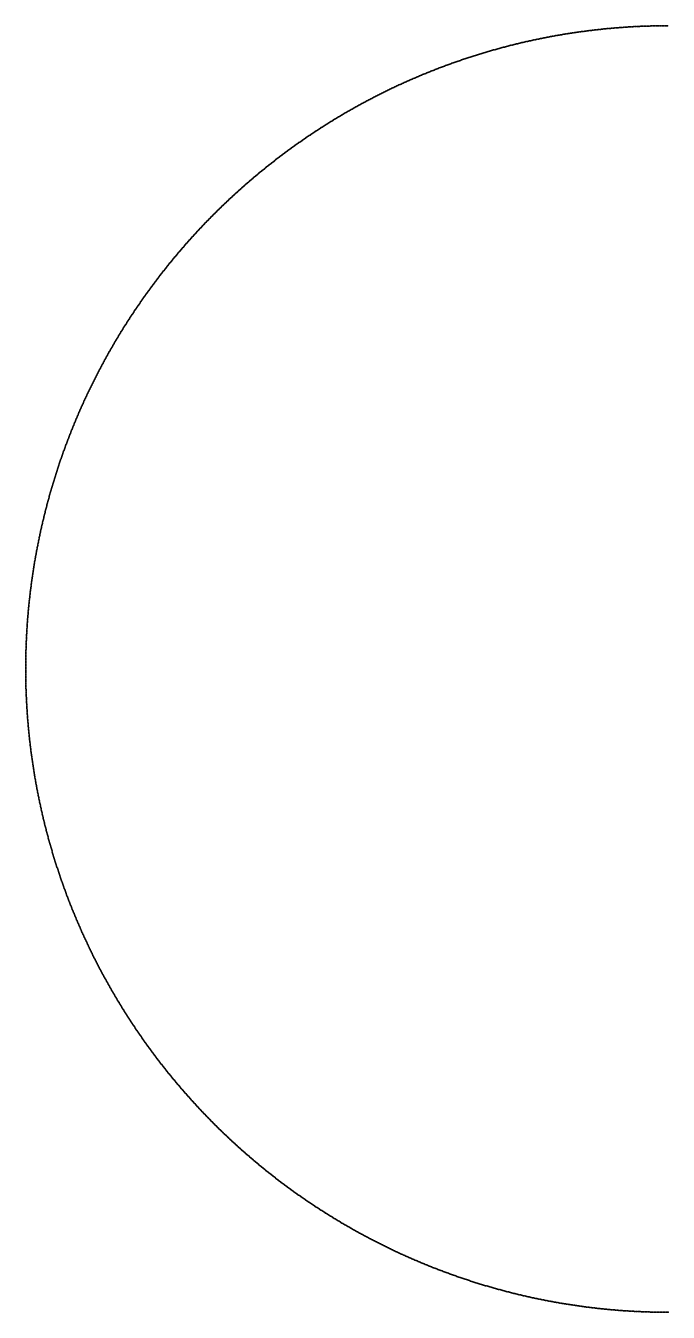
# Model space of a CAD drawing. Header units: metres. Extents: x -238 to 237, y -238 to 237.
# Drawn here: x -237.6 to -0.2, y -237.6 to 237.5 of the extents above; entities that cross this region are included whole.
import ezdxf

# ---------------------------------------------------------------- set-up
doc = ezdxf.new("R2010")
doc.units = ezdxf.units.M

msp = doc.modelspace()

# ---------------------------------------------------------------- linework, layer by layer
for p in [(-46.97, 232.81), (-46.57, 232.9), (-46.16, 232.98), (-45.75, 233.06), (-45.34, 233.14), (-44.94, 233.21), (-44.53, 233.29), (-44.12, 233.37), (-43.71, 233.45), (-43.31, 233.52), (-42.9, 233.6), (-42.49, 233.67), (-42.08, 233.75), (-41.67, 233.82), (-41.27, 233.89), (-40.86, 233.96), (-40.45, 234.03), (-40.04, 234.1), (-39.63, 234.17), (-39.22, 234.24), (-38.81, 234.31), (-38.4, 234.38), (-37.99, 234.44), (-37.58, 234.51), (-37.17, 234.57), (-36.76, 234.64), (-36.35, 234.7), (-35.94, 234.76), (-35.53, 234.83), (-35.12, 234.89), (-34.71, 234.95), (-34.3, 235.01), (-33.89, 235.07), (-33.48, 235.13), (-33.07, 235.18), (-32.66, 235.24), (-32.25, 235.3), (-31.84, 235.35), (-31.43, 235.41), (-31.02, 235.46), (-30.6, 235.52), (-30.19, 235.57), (-29.78, 235.62), (-29.37, 235.67), (-28.96, 235.72), (-28.55, 235.77), (-28.13, 235.82), (-27.72, 235.87), (-27.31, 235.92), (-26.9, 235.97), (-26.49, 236.01), (-26.07, 236.06), (-25.66, 236.1), (-25.25, 236.15), (-24.84, 236.19), (-24.42, 236.24), (-24.01, 236.28), (-23.6, 236.32), (-23.19, 236.36), (-22.77, 236.4), (-22.36, 236.44), (-21.95, 236.48), (-21.53, 236.51), (-21.12, 236.55), (-20.71, 236.59), (-20.29, 236.62), (-19.88, 236.66), (-19.47, 236.69), (-19.05, 236.73), (-18.64, 236.76), (-18.23, 236.79), (-17.81, 236.82), (-17.4, 236.85), (-16.99, 236.88), (-16.57, 236.91), (-16.16, 236.94), (-15.74, 236.97), (-15.33, 236.99), (-14.92, 237.02), (-14.5, 237.05), (-14.09, 237.07), (-13.67, 237.1), (-13.26, 237.12), (-12.85, 237.14), (-12.43, 237.16), (-12.02, 237.18), (-11.6, 237.2), (-11.19, 237.22), (-10.77, 237.24), (-10.36, 237.26), (-9.95, 237.28), (-9.53, 237.3), (-9.12, 237.31), (-8.7, 237.33), (-8.29, 237.34), (-7.87, 237.36), (-7.46, 237.37), (-7.04, 237.38), (-6.63, 237.39), (-6.21, 237.4), (-5.8, 237.41), (-5.39, 237.42), (-4.97, 237.43), (-4.56, 237.44), (-4.14, 237.45), (-3.73, 237.46), (-3.31, 237.46), (-2.9, 237.47), (-2.48, 237.47), (-2.07, 237.47), (-1.65, 237.48), (-1.24, 237.48), (-0.82, 237.48), (-0.41, 237.48), (-66.3, 228.07), (-65.91, 228.19), (-65.51, 228.3), (-65.11, 228.42), (-64.71, 228.53), (-64.31, 228.64), (-63.91, 228.75), (-63.51, 228.86), (-63.11, 228.98), (-62.71, 229.08), (-62.31, 229.19), (-61.91, 229.3), (-61.51, 229.41), (-61.11, 229.52), (-60.71, 229.62), (-60.31, 229.73), (-59.9, 229.83), (-59.5, 229.94), (-59.1, 230.04), (-58.7, 230.14), (-58.3, 230.25), (-57.9, 230.35), (-57.49, 230.45), (-57.09, 230.55), (-56.69, 230.65), (-56.28, 230.74), (-55.88, 230.84), (-55.48, 230.94), (-55.07, 231.04), (-54.67, 231.13), (-54.27, 231.23), (-53.86, 231.32), (-53.46, 231.41), (-53.05, 231.51), (-52.65, 231.6), (-52.25, 231.69), (-51.84, 231.78), (-51.44, 231.87), (-51.03, 231.96), (-50.63, 232.05), (-50.22, 232.14), (-49.81, 232.22), (-49.41, 232.31), (-49, 232.4), (-48.6, 232.48), (-48.19, 232.57), (-47.78, 232.65), (-47.38, 232.73), (-80.9, 223.32), (-80.51, 223.46), (-80.11, 223.6), (-79.72, 223.74), (-79.33, 223.88), (-78.94, 224.02), (-78.55, 224.16), (-78.16, 224.29), (-77.77, 224.43), (-77.37, 224.56), (-76.98, 224.7), (-76.59, 224.83), (-76.2, 224.97), (-75.8, 225.1), (-75.41, 225.23), (-75.02, 225.36), (-74.62, 225.49), (-74.23, 225.62), (-73.84, 225.75), (-73.44, 225.88), (-73.05, 226.01), (-72.65, 226.13), (-72.26, 226.26), (-71.86, 226.39), (-71.47, 226.51), (-71.07, 226.64), (-70.67, 226.76), (-70.28, 226.88), (-69.88, 227), (-69.48, 227.13), (-69.09, 227.25), (-68.69, 227.37), (-68.29, 227.49), (-67.9, 227.6), (-67.5, 227.72), (-67.1, 227.84), (-66.7, 227.96), (-92.86, 218.62), (-92.48, 218.79), (-92.1, 218.95), (-91.72, 219.11), (-91.33, 219.27), (-90.95, 219.43), (-90.57, 219.58), (-90.18, 219.74), (-89.8, 219.9), (-89.42, 220.05), (-89.03, 220.21), (-88.65, 220.36), (-88.26, 220.52), (-87.88, 220.67), (-87.49, 220.83), (-87.1, 220.98), (-86.72, 221.13), (-86.33, 221.28), (-85.94, 221.43), (-85.56, 221.58), (-85.17, 221.73), (-84.78, 221.88), (-84.4, 222.03), (-84.01, 222.17), (-83.62, 222.32), (-83.23, 222.46), (-82.84, 222.61), (-82.45, 222.75), (-82.06, 222.9), (-81.67, 223.04), (-81.29, 223.18), (-103.44, 213.83), (-103.07, 214.01), (-102.69, 214.19), (-102.32, 214.37), (-101.94, 214.54), (-101.57, 214.72), (-101.19, 214.9), (-100.82, 215.08), (-100.44, 215.25), (-100.07, 215.43), (-99.69, 215.6), (-99.31, 215.77), (-98.94, 215.95), (-98.56, 216.12), (-98.18, 216.29), (-97.8, 216.46), (-97.43, 216.63), (-97.05, 216.8), (-96.67, 216.97), (-96.29, 217.14), (-95.91, 217.31), (-95.53, 217.47), (-95.15, 217.64), (-94.77, 217.81), (-94.39, 217.97), (-94.01, 218.13), (-93.63, 218.3), (-93.25, 218.46), (-112.68, 209.11), (-112.31, 209.31), (-111.95, 209.51), (-111.58, 209.7), (-111.21, 209.9), (-110.85, 210.09), (-110.48, 210.28), (-110.11, 210.48), (-109.74, 210.67), (-109.38, 210.86), (-109.01, 211.05), (-108.64, 211.24), (-108.27, 211.43), (-107.9, 211.62), (-107.53, 211.8), (-107.16, 211.99), (-106.79, 212.18), (-106.42, 212.36), (-106.05, 212.55), (-105.68, 212.73), (-105.3, 212.92), (-104.93, 213.1), (-104.56, 213.28), (-104.19, 213.47), (-103.81, 213.65), (-120.98, 204.43), (-120.63, 204.64), (-120.27, 204.85), (-119.91, 205.06), (-119.55, 205.26), (-119.19, 205.47), (-118.84, 205.68), (-118.48, 205.89), (-118.12, 206.09), (-117.76, 206.3), (-117.4, 206.51), (-117.03, 206.71), (-116.67, 206.91), (-116.31, 207.12), (-115.95, 207.32), (-115.59, 207.52), (-115.22, 207.72), (-114.86, 207.92), (-114.5, 208.12), (-114.13, 208.32), (-113.77, 208.52), (-113.41, 208.72), (-113.04, 208.92), (-128.75, 199.63), (-128.4, 199.86), (-128.05, 200.08), (-127.7, 200.3), (-127.35, 200.53), (-127, 200.75), (-126.65, 200.97), (-126.3, 201.19), (-125.95, 201.41), (-125.6, 201.63), (-125.24, 201.85), (-124.89, 202.07), (-124.54, 202.28), (-124.18, 202.5), (-123.83, 202.72), (-123.48, 202.93), (-123.12, 203.15), (-122.77, 203.36), (-122.41, 203.58), (-122.05, 203.79), (-121.7, 204), (-121.34, 204.21), (-135.98, 194.78), (-135.64, 195.02), (-135.3, 195.25), (-134.96, 195.49), (-134.62, 195.73), (-134.28, 195.96), (-133.94, 196.19), (-133.59, 196.43), (-133.25, 196.66), (-132.91, 196.89), (-132.56, 197.12), (-132.22, 197.35), (-131.87, 197.59), (-131.53, 197.82), (-131.18, 198.04), (-130.83, 198.27), (-130.49, 198.5), (-130.14, 198.73), (-129.79, 198.96), (-129.45, 199.18), (-129.1, 199.41), (-142.37, 190.17), (-142.04, 190.41), (-141.71, 190.66), (-141.37, 190.91), (-141.04, 191.16), (-140.71, 191.4), (-140.37, 191.65), (-140.04, 191.89), (-139.7, 192.13), (-139.37, 192.38), (-139.03, 192.62), (-138.69, 192.86), (-138.36, 193.11), (-138.02, 193.35), (-137.68, 193.59), (-137.34, 193.83), (-137, 194.07), (-136.66, 194.31), (-136.32, 194.54), (-148.6, 185.34), (-148.28, 185.6), (-147.96, 185.86), (-147.63, 186.12), (-147.31, 186.37), (-146.98, 186.63), (-146.65, 186.89), (-146.33, 187.14), (-146, 187.4), (-145.67, 187.65), (-145.34, 187.91), (-145.02, 188.16), (-144.69, 188.41), (-144.36, 188.66), (-144.03, 188.92), (-143.7, 189.17), (-143.37, 189.42), (-143.04, 189.67), (-142.7, 189.92), (-154.36, 180.58), (-154.04, 180.85), (-153.73, 181.12), (-153.41, 181.39), (-153.09, 181.66), (-152.77, 181.92), (-152.46, 182.19), (-152.14, 182.46), (-151.82, 182.72), (-151.5, 182.99), (-151.18, 183.25), (-150.86, 183.51), (-150.54, 183.78), (-150.22, 184.04), (-149.9, 184.3), (-149.57, 184.56), (-149.25, 184.82), (-148.93, 185.08), (-159.65, 175.92), (-159.34, 176.2), (-159.04, 176.48), (-158.73, 176.76), (-158.42, 177.04), (-158.11, 177.31), (-157.8, 177.59), (-157.49, 177.86), (-157.18, 178.14), (-156.87, 178.41), (-156.55, 178.68), (-156.24, 178.96), (-155.93, 179.23), (-155.62, 179.5), (-155.3, 179.77), (-154.99, 180.04), (-154.67, 180.31), (-164.8, 171.11), (-164.51, 171.4), (-164.21, 171.69), (-163.91, 171.97), (-163.6, 172.26), (-163.3, 172.54), (-163, 172.83), (-162.7, 173.11), (-162.4, 173.4), (-162.09, 173.68), (-161.79, 173.96), (-161.49, 174.24), (-161.18, 174.53), (-160.88, 174.81), (-160.57, 175.09), (-160.27, 175.37), (-159.96, 175.65), (-169.52, 166.44), (-169.23, 166.74), (-168.94, 167.03), (-168.65, 167.33), (-168.36, 167.62), (-168.06, 167.92), (-167.77, 168.21), (-167.47, 168.5), (-167.18, 168.79), (-166.88, 169.09), (-166.59, 169.38), (-166.29, 169.67), (-166, 169.96), (-165.7, 170.25), (-165.4, 170.54), (-165.1, 170.82), (-174.11, 161.65), (-173.82, 161.95), (-173.54, 162.25), (-173.26, 162.56), (-172.97, 162.86), (-172.69, 163.16), (-172.4, 163.46), (-172.12, 163.76), (-171.83, 164.06), (-171.54, 164.36), (-171.26, 164.66), (-170.97, 164.96), (-170.68, 165.26), (-170.39, 165.55), (-170.1, 165.85), (-169.81, 166.15), (-178.28, 157.03), (-178.01, 157.34), (-177.73, 157.65), (-177.46, 157.96), (-177.18, 158.27), (-176.9, 158.58), (-176.63, 158.89), (-176.35, 159.2), (-176.07, 159.51), (-175.79, 159.81), (-175.51, 160.12), (-175.23, 160.43), (-174.95, 160.73), (-174.67, 161.04), (-174.39, 161.34), (-182.34, 152.31), (-182.07, 152.63), (-181.8, 152.95), (-181.54, 153.27), (-181.27, 153.58), (-181, 153.9), (-180.73, 154.21), (-180.46, 154.53), (-180.19, 154.84), (-179.92, 155.16), (-179.65, 155.47), (-179.38, 155.78), (-179.1, 156.1), (-178.83, 156.41), (-178.56, 156.72), (-186.26, 147.49), (-186.01, 147.81), (-185.75, 148.14), (-185.49, 148.46), (-185.23, 148.78), (-184.97, 149.11), (-184.71, 149.43), (-184.45, 149.75), (-184.19, 150.07), (-183.92, 150.39), (-183.66, 150.72), (-183.4, 151.04), (-183.13, 151.36), (-182.87, 151.68), (-182.6, 151.99), (-190.07, 142.56), (-189.82, 142.89), (-189.57, 143.22), (-189.32, 143.55), (-189.06, 143.88), (-188.81, 144.21), (-188.56, 144.54), (-188.31, 144.87), (-188.05, 145.2), (-187.8, 145.53), (-187.55, 145.86), (-187.29, 146.18), (-187.04, 146.51), (-186.78, 146.84), (-186.52, 147.16), (-193.49, 137.88), (-193.25, 138.21), (-193.01, 138.55), (-192.77, 138.89), (-192.53, 139.22), (-192.28, 139.56), (-192.04, 139.89), (-191.79, 140.23), (-191.55, 140.56), (-191.3, 140.9), (-191.06, 141.23), (-190.81, 141.56), (-190.56, 141.9), (-190.31, 142.23), (-196.81, 133.11), (-196.58, 133.45), (-196.34, 133.79), (-196.11, 134.14), (-195.87, 134.48), (-195.64, 134.82), (-195.4, 135.16), (-195.17, 135.5), (-194.93, 135.84), (-194.69, 136.18), (-194.45, 136.52), (-194.21, 136.86), (-193.98, 137.2), (-193.74, 137.54), (-199.78, 128.61), (-199.56, 128.96), (-199.33, 129.3), (-199.1, 129.65), (-198.88, 130), (-198.65, 130.35), (-198.42, 130.69), (-198.19, 131.04), (-197.96, 131.38), (-197.73, 131.73), (-197.5, 132.07), (-197.27, 132.42), (-197.04, 132.76), (-202.87, 123.69), (-202.65, 124.04), (-202.43, 124.4), (-202.22, 124.75), (-202, 125.1), (-201.78, 125.45), (-201.56, 125.81), (-201.34, 126.16), (-201.12, 126.51), (-200.9, 126.86), (-200.68, 127.21), (-200.45, 127.56), (-200.23, 127.91), (-200.01, 128.26), (-205.62, 119.05), (-205.42, 119.41), (-205.21, 119.77), (-205, 120.13), (-204.79, 120.49), (-204.58, 120.84), (-204.36, 121.2), (-204.15, 121.56), (-203.94, 121.91), (-203.73, 122.27), (-203.51, 122.62), (-203.3, 122.98), (-203.08, 123.33), (-208.28, 114.36), (-208.07, 114.72), (-207.87, 115.08), (-207.67, 115.45), (-207.47, 115.81), (-207.27, 116.17), (-207.06, 116.53), (-206.86, 116.89), (-206.66, 117.25), (-206.45, 117.61), (-206.25, 117.98), (-206.04, 118.33), (-205.83, 118.69), (-210.82, 109.6), (-210.63, 109.97), (-210.43, 110.34), (-210.24, 110.71), (-210.05, 111.07), (-209.85, 111.44), (-209.66, 111.8), (-209.46, 112.17), (-209.27, 112.54), (-209.07, 112.9), (-208.87, 113.27), (-208.67, 113.63), (-208.47, 113.99), (-213.25, 104.79), (-213.07, 105.16), (-212.89, 105.54), (-212.7, 105.91), (-212.52, 106.28), (-212.33, 106.65), (-212.14, 107.02), (-211.96, 107.39), (-211.77, 107.76), (-211.58, 108.13), (-211.39, 108.5), (-211.2, 108.87), (-211.01, 109.23), (-215.58, 99.93), (-215.4, 100.3), (-215.23, 100.68), (-215.05, 101.05), (-214.88, 101.43), (-214.7, 101.8), (-214.52, 102.18), (-214.34, 102.55), (-214.16, 102.93), (-213.98, 103.3), (-213.8, 103.67), (-213.62, 104.05), (-213.44, 104.42), (-217.79, 95.01), (-217.63, 95.39), (-217.46, 95.77), (-217.29, 96.15), (-217.12, 96.53), (-216.96, 96.91), (-216.79, 97.29), (-216.62, 97.66), (-216.44, 98.04), (-216.27, 98.42), (-216.1, 98.8), (-215.93, 99.17), (-215.75, 99.55), (-219.74, 90.43), (-219.58, 90.81), (-219.42, 91.19), (-219.26, 91.58), (-219.1, 91.96), (-218.94, 92.34), (-218.78, 92.72), (-218.62, 93.11), (-218.45, 93.49), (-218.29, 93.87), (-218.12, 94.25), (-217.96, 94.63), (-221.59, 85.81), (-221.44, 86.19), (-221.28, 86.58), (-221.13, 86.96), (-220.98, 87.35), (-220.83, 87.74), (-220.67, 88.12), (-220.52, 88.51), (-220.36, 88.89), (-220.21, 89.28), (-220.05, 89.66), (-219.9, 90.04), (-223.34, 81.15), (-223.19, 81.54), (-223.05, 81.93), (-222.91, 82.31), (-222.76, 82.7), (-222.62, 83.09), (-222.47, 83.48), (-222.33, 83.87), (-222.18, 84.26), (-222.03, 84.64), (-221.88, 85.03), (-221.74, 85.42), (-225.12, 76.06), (-224.99, 76.45), (-224.85, 76.84), (-224.72, 77.24), (-224.58, 77.63), (-224.45, 78.02), (-224.31, 78.41), (-224.17, 78.8), (-224.04, 79.19), (-223.9, 79.58), (-223.76, 79.98), (-223.62, 80.37), (-223.48, 80.76), (-226.67, 71.33), (-226.54, 71.72), (-226.42, 72.12), (-226.29, 72.51), (-226.16, 72.91), (-226.04, 73.3), (-225.91, 73.7), (-225.78, 74.09), (-225.65, 74.48), (-225.52, 74.88), (-225.39, 75.27), (-225.25, 75.66), (-228.11, 66.56), (-228, 66.96), (-227.88, 67.36), (-227.76, 67.76), (-227.64, 68.15), (-227.52, 68.55), (-227.4, 68.95), (-227.28, 69.35), (-227.16, 69.74), (-227.04, 70.14), (-226.92, 70.53), (-226.79, 70.93), (-229.46, 61.77), (-229.35, 62.17), (-229.24, 62.57), (-229.13, 62.97), (-229.02, 63.37), (-228.91, 63.77), (-228.8, 64.17), (-228.69, 64.57), (-228.57, 64.97), (-228.46, 65.37), (-228.34, 65.77), (-228.23, 66.16), (-230.6, 57.35), (-230.5, 57.76), (-230.4, 58.16), (-230.3, 58.56), (-230.2, 58.96), (-230.09, 59.36), (-229.99, 59.77), (-229.89, 60.17), (-229.78, 60.57), (-229.67, 60.97), (-229.57, 61.37), (-231.76, 52.51), (-231.66, 52.92), (-231.57, 53.32), (-231.48, 53.72), (-231.38, 54.13), (-231.29, 54.53), (-231.19, 54.94), (-231.1, 55.34), (-231, 55.74), (-230.9, 56.15), (-230.8, 56.55), (-230.7, 56.95), (-232.81, 47.65), (-232.72, 48.05), (-232.64, 48.46), (-232.55, 48.86), (-232.47, 49.27), (-232.38, 49.68), (-232.29, 50.08), (-232.21, 50.49), (-232.12, 50.89), (-232.03, 51.3), (-231.94, 51.7), (-231.85, 52.11), (-233.75, 42.76), (-233.68, 43.17), (-233.6, 43.58), (-233.53, 43.98), (-233.45, 44.39), (-233.37, 44.8), (-233.29, 45.21), (-233.21, 45.61), (-233.13, 46.02), (-233.05, 46.43), (-232.97, 46.83), (-232.89, 47.24), (-234.53, 38.26), (-234.47, 38.67), (-234.4, 39.08), (-234.33, 39.49), (-234.26, 39.9), (-234.19, 40.31), (-234.12, 40.72), (-234.05, 41.13), (-233.98, 41.54), (-233.9, 41.94), (-233.83, 42.35), (-235.28, 33.34), (-235.23, 33.75), (-235.17, 34.16), (-235.11, 34.57), (-235.05, 34.99), (-234.98, 35.4), (-234.92, 35.81), (-234.86, 36.22), (-234.79, 36.63), (-234.73, 37.04), (-234.67, 37.44), (-234.6, 37.85), (-235.88, 28.82), (-235.83, 29.23), (-235.78, 29.64), (-235.73, 30.05), (-235.67, 30.47), (-235.62, 30.88), (-235.57, 31.29), (-235.51, 31.7), (-235.46, 32.11), (-235.4, 32.52), (-235.34, 32.93), (-236.43, 23.87), (-236.39, 24.29), (-236.35, 24.7), (-236.31, 25.11), (-236.26, 25.52), (-236.22, 25.94), (-236.17, 26.35), (-236.12, 26.76), (-236.08, 27.17), (-236.03, 27.58), (-235.98, 28), (-235.93, 28.41), (-236.85, 19.33), (-236.82, 19.74), (-236.78, 20.16), (-236.74, 20.57), (-236.71, 20.98), (-236.67, 21.4), (-236.63, 21.81), (-236.6, 22.22), (-236.56, 22.63), (-236.52, 23.05), (-236.48, 23.46), (-237.2, 14.36), (-237.18, 14.78), (-237.15, 15.19), (-237.12, 15.61), (-237.1, 16.02), (-237.07, 16.43), (-237.04, 16.85), (-237.01, 17.26), (-236.98, 17.67), (-236.95, 18.09), (-236.92, 18.5), (-236.88, 18.92), (-237.43, 9.81), (-237.42, 10.22), (-237.4, 10.64), (-237.38, 11.05), (-237.36, 11.46), (-237.34, 11.88), (-237.32, 12.29), (-237.3, 12.71), (-237.27, 13.12), (-237.25, 13.54), (-237.23, 13.95), (-237.59, 4.83), (-237.58, 5.25), (-237.57, 5.66), (-237.56, 6.08), (-237.55, 6.49), (-237.54, 6.91), (-237.52, 7.32), (-237.51, 7.73), (-237.5, 8.15), (-237.48, 8.56), (-237.47, 8.98), (-237.45, 9.39), (-237.64, 1.1), (-237.64, 0.68), (-237.64, 0.27), (-237.63, 2.34), (-237.63, 1.93), (-237.63, 1.51), (-237.62, 3.17), (-237.62, 2.76), (-237.61, 3.59), (-237.6, 4.42), (-237.6, 4), (-237.64, -0.15), (-237.64, -0.56), (-237.64, -0.98), (-237.63, -1.39), (-237.63, -1.8), (-237.63, -2.22), (-237.62, -2.63), (-237.62, -3.05), (-237.61, -3.46), (-237.61, -3.88), (-237.6, -4.29), (-237.59, -4.71), (-237.58, -5.12), (-237.57, -5.54), (-237.56, -5.95), (-237.55, -6.37), (-237.54, -6.78), (-237.53, -7.2), (-237.52, -7.61), (-237.5, -8.03), (-237.49, -8.44), (-237.47, -8.85), (-237.46, -9.27), (-237.44, -9.68), (-237.42, -10.1), (-237.4, -10.51), (-237.39, -10.93), (-237.37, -11.34), (-237.35, -11.76), (-237.33, -12.17), (-237.3, -12.58), (-237.28, -13), (-237.26, -13.41), (-237.23, -13.83), (-237.21, -14.24), (-237.18, -14.65), (-237.16, -15.07), (-237.13, -15.48), (-237.1, -15.9), (-237.08, -16.31), (-237.05, -16.72), (-237.02, -17.14), (-236.99, -17.55), (-236.96, -17.97), (-236.92, -18.38), (-236.89, -18.79), (-236.86, -19.21), (-236.83, -19.62), (-236.79, -20.03), (-236.76, -20.45), (-236.72, -20.86), (-236.68, -21.27), (-236.64, -21.69), (-236.61, -22.1), (-236.57, -22.51), (-236.53, -22.92), (-236.49, -23.34), (-236.45, -23.75), (-236.4, -24.16), (-236.36, -24.58), (-236.32, -24.99), (-236.27, -25.4), (-236.23, -25.81), (-236.18, -26.22), (-236.14, -26.64), (-236.09, -27.05), (-236.04, -27.46), (-236, -27.87), (-235.95, -28.29), (-235.9, -28.7), (-235.85, -29.11), (-235.79, -29.52), (-235.74, -29.93), (-235.69, -30.34), (-235.64, -30.75), (-235.58, -31.17), (-235.53, -31.58), (-235.47, -31.99), (-235.42, -32.4), (-235.36, -32.81), (-235.3, -33.22), (-235.24, -33.63), (-235.18, -34.04), (-235.12, -34.45), (-235.06, -34.86), (-235, -35.27), (-234.94, -35.68), (-234.88, -36.09), (-234.81, -36.5), (-234.75, -36.91), (-234.69, -37.32), (-234.62, -37.73), (-234.55, -38.14), (-234.49, -38.55), (-234.42, -38.96), (-234.35, -39.37), (-234.28, -39.78), (-234.21, -40.19), (-234.14, -40.6), (-234.07, -41), (-234, -41.41), (-233.92, -41.82), (-233.85, -42.23), (-233.78, -42.64), (-233.7, -43.05), (-233.63, -43.45), (-233.55, -43.86), (-233.47, -44.27), (-233.4, -44.68), (-233.32, -45.08), (-233.24, -45.49), (-233.16, -45.9), (-233.08, -46.31), (-233, -46.71), (-232.91, -47.12), (-232.83, -47.53), (-232.75, -47.93), (-232.66, -48.34), (-232.58, -48.74), (-232.49, -49.15), (-232.41, -49.56), (-232.32, -49.96), (-232.23, -50.37), (-232.14, -50.77), (-232.06, -51.18), (-231.97, -51.58), (-231.88, -51.99), (-231.78, -52.39), (-231.69, -52.8), (-231.6, -53.2), (-231.51, -53.6), (-231.41, -54.01), (-231.32, -54.41), (-231.22, -54.82), (-231.13, -55.22), (-231.03, -55.62), (-230.93, -56.03), (-230.83, -56.43), (-230.73, -56.83), (-230.64, -57.23), (-230.53, -57.64), (-230.43, -58.04), (-230.33, -58.44), (-230.23, -58.84), (-230.13, -59.25), (-230.02, -59.65), (-229.92, -60.05), (-229.81, -60.45), (-229.71, -60.85), (-229.6, -61.25), (-229.49, -61.65), (-229.38, -62.05), (-229.28, -62.45), (-229.17, -62.85), (-229.06, -63.25), (-228.95, -63.65), (-228.83, -64.05), (-228.72, -64.45), (-228.61, -64.85), (-228.5, -65.25), (-228.38, -65.65), (-228.27, -66.05), (-228.15, -66.44), (-228.03, -66.84), (-227.92, -67.24), (-227.8, -67.64), (-227.68, -68.04), (-227.56, -68.43), (-227.44, -68.83), (-227.32, -69.23), (-227.2, -69.62), (-227.08, -70.02), (-226.95, -70.42), (-226.83, -70.81), (-226.71, -71.21), (-226.58, -71.6), (-226.46, -72), (-226.33, -72.39), (-226.2, -72.79), (-226.08, -73.18), (-225.95, -73.58), (-225.82, -73.97), (-225.69, -74.37), (-225.56, -74.76), (-225.43, -75.15), (-225.3, -75.55), (-225.16, -75.94), (-225.03, -76.33), (-224.9, -76.73), (-224.76, -77.12), (-224.63, -77.51), (-224.49, -77.9), (-224.36, -78.3), (-224.22, -78.69), (-224.08, -79.08), (-223.94, -79.47), (-223.8, -79.86), (-223.66, -80.25), (-223.52, -80.64), (-223.38, -81.03), (-223.24, -81.42), (-223.1, -81.81), (-222.95, -82.2), (-222.81, -82.59), (-222.67, -82.98), (-222.52, -83.37), (-222.38, -83.75), (-222.23, -84.14), (-222.08, -84.53), (-221.93, -84.92), (-221.78, -85.3), (-221.64, -85.69), (-221.49, -86.08), (-221.33, -86.46), (-221.18, -86.85), (-221.03, -87.24), (-220.88, -87.62), (-220.73, -88.01), (-220.57, -88.39), (-220.42, -88.78), (-220.26, -89.16), (-220.1, -89.55), (-219.95, -89.93), (-219.79, -90.31), (-219.63, -90.7), (-219.47, -91.08), (-219.31, -91.46), (-219.15, -91.85), (-218.99, -92.23), (-218.83, -92.61), (-218.67, -92.99), (-218.51, -93.38), (-218.34, -93.76), (-218.18, -94.14), (-218.02, -94.52), (-217.85, -94.9), (-217.68, -95.28), (-217.52, -95.66), (-217.35, -96.04), (-217.18, -96.42), (-217.01, -96.8), (-216.84, -97.17), (-216.67, -97.55), (-216.5, -97.93), (-216.33, -98.31), (-216.16, -98.69), (-215.99, -99.06), (-215.81, -99.44), (-215.64, -99.82), (-215.46, -100.19), (-215.29, -100.57), (-215.11, -100.94), (-214.94, -101.32), (-214.76, -101.69), (-214.58, -102.07), (-214.4, -102.44), (-214.22, -102.82), (-214.04, -103.19), (-213.86, -103.57), (-213.68, -103.94), (-213.5, -104.31), (-213.32, -104.68), (-213.13, -105.06), (-212.95, -105.43), (-212.77, -105.8), (-212.58, -106.17), (-212.4, -106.54), (-212.21, -106.91), (-212.02, -107.28), (-211.83, -107.65), (-211.65, -108.02), (-211.46, -108.39), (-211.27, -108.76), (-211.08, -109.13), (-210.89, -109.5), (-210.69, -109.86), (-210.5, -110.23), (-210.31, -110.6), (-210.12, -110.97), (-209.92, -111.33), (-209.73, -111.7), (-209.53, -112.07), (-209.34, -112.43), (-209.14, -112.8), (-208.94, -113.16), (-208.74, -113.53), (-208.55, -113.89), (-208.35, -114.25), (-208.15, -114.62), (-207.95, -114.98), (-207.74, -115.34), (-207.54, -115.71), (-207.34, -116.07), (-207.14, -116.43), (-206.93, -116.79), (-206.73, -117.15), (-206.52, -117.51), (-206.32, -117.87), (-206.11, -118.23), (-205.91, -118.59), (-205.7, -118.95), (-205.49, -119.31), (-205.28, -119.67), (-205.07, -120.03), (-204.86, -120.38), (-204.65, -120.74), (-204.44, -121.1), (-204.23, -121.46), (-204.02, -121.81), (-203.8, -122.17), (-203.59, -122.52), (-203.38, -122.88), (-203.16, -123.23), (-202.95, -123.59), (-202.73, -123.94), (-202.51, -124.3), (-202.29, -124.65), (-202.08, -125), (-201.86, -125.35), (-201.64, -125.71), (-201.42, -126.06), (-201.2, -126.41), (-200.98, -126.76), (-200.76, -127.11), (-200.53, -127.46), (-200.31, -127.81), (-200.09, -128.16), (-199.86, -128.51), (-199.64, -128.86), (-199.41, -129.21), (-199.19, -129.55), (-198.96, -129.9), (-198.73, -130.25), (-198.51, -130.6), (-198.28, -130.94), (-198.05, -131.29), (-197.82, -131.63), (-197.59, -131.98), (-197.36, -132.32), (-197.13, -132.67), (-196.89, -133.01), (-196.66, -133.35), (-196.43, -133.7), (-196.2, -134.04), (-195.96, -134.38), (-195.73, -134.72), (-195.49, -135.07), (-195.25, -135.41), (-195.02, -135.75), (-194.78, -136.09), (-194.54, -136.43), (-194.3, -136.77), (-194.06, -137.11), (-193.82, -137.44), (-193.58, -137.78), (-193.34, -138.12), (-193.1, -138.46), (-192.86, -138.79), (-192.62, -139.13), (-192.37, -139.47), (-192.13, -139.8), (-191.89, -140.14), (-191.64, -140.47), (-191.39, -140.81), (-191.15, -141.14), (-190.9, -141.47), (-190.65, -141.81), (-190.41, -142.14), (-190.16, -142.47), (-189.91, -142.8), (-189.66, -143.13), (-189.41, -143.47), (-189.16, -143.8), (-188.91, -144.13), (-188.65, -144.46), (-188.4, -144.78), (-188.15, -145.11), (-187.9, -145.44), (-187.64, -145.77), (-187.39, -146.1), (-187.13, -146.42), (-186.88, -146.75), (-186.62, -147.08), (-186.36, -147.4), (-186.1, -147.73), (-185.85, -148.05), (-185.59, -148.37), (-185.33, -148.7), (-185.07, -149.02), (-184.81, -149.34), (-184.55, -149.67), (-184.28, -149.99), (-184.02, -150.31), (-183.76, -150.63), (-183.5, -150.95), (-183.23, -151.27), (-182.97, -151.59), (-182.7, -151.91), (-182.44, -152.23), (-182.17, -152.55), (-181.9, -152.86), (-181.64, -153.18), (-181.37, -153.5), (-181.1, -153.82), (-180.83, -154.13), (-180.56, -154.45), (-180.29, -154.76), (-180.02, -155.08), (-179.75, -155.39), (-179.48, -155.7), (-179.21, -156.02), (-178.93, -156.33), (-178.66, -156.64), (-178.39, -156.95), (-178.11, -157.26), (-177.84, -157.57), (-177.56, -157.88), (-177.29, -158.19), (-177.01, -158.5), (-176.73, -158.81), (-176.46, -159.12), (-176.18, -159.43), (-175.9, -159.74), (-175.62, -160.04), (-175.34, -160.35), (-175.06, -160.65), (-174.78, -160.96), (-174.5, -161.26), (-174.22, -161.57), (-173.93, -161.87), (-173.65, -162.18), (-173.37, -162.48), (-173.08, -162.78), (-172.8, -163.08), (-172.51, -163.38), (-172.23, -163.69), (-171.94, -163.99), (-171.66, -164.29), (-171.37, -164.58), (-171.08, -164.88), (-170.79, -165.18), (-170.5, -165.48), (-170.21, -165.78), (-169.92, -166.07), (-169.63, -166.37), (-169.34, -166.67), (-169.05, -166.96), (-168.76, -167.26), (-168.47, -167.55), (-168.18, -167.84), (-167.88, -168.14), (-167.59, -168.43), (-167.29, -168.72), (-167, -169.01), (-166.7, -169.31), (-166.41, -169.6), (-166.11, -169.89), (-165.81, -170.18), (-165.52, -170.47), (-165.22, -170.75), (-164.92, -171.04), (-164.62, -171.33), (-164.32, -171.62), (-164.02, -171.9), (-163.72, -172.19), (-163.42, -172.47), (-163.12, -172.76), (-162.82, -173.04), (-162.51, -173.33), (-162.21, -173.61), (-161.91, -173.89), (-161.6, -174.18), (-161.3, -174.46), (-161, -174.74), (-160.69, -175.02), (-160.38, -175.3), (-160.08, -175.58), (-159.77, -175.86), (-159.46, -176.14), (-159.16, -176.42), (-158.85, -176.69), (-158.54, -176.97), (-158.23, -177.25), (-157.92, -177.52), (-157.61, -177.8), (-157.3, -178.07), (-156.99, -178.35), (-156.68, -178.62), (-156.36, -178.89), (-156.05, -179.17), (-155.74, -179.44), (-155.42, -179.71), (-155.11, -179.98), (-154.8, -180.25), (-154.48, -180.52), (-154.17, -180.79), (-153.85, -181.06), (-153.53, -181.33), (-153.22, -181.6), (-152.9, -181.86), (-152.58, -182.13), (-152.26, -182.4), (-151.94, -182.66), (-151.63, -182.93), (-151.31, -183.19), (-150.99, -183.45), (-150.66, -183.72), (-150.34, -183.98), (-150.02, -184.24), (-149.7, -184.5), (-149.38, -184.77), (-149.05, -185.03), (-148.73, -185.29), (-148.41, -185.54), (-148.08, -185.8), (-147.76, -186.06), (-147.43, -186.32), (-147.11, -186.58), (-146.78, -186.83), (-146.46, -187.09), (-146.13, -187.34), (-145.8, -187.6), (-145.47, -187.85), (-145.15, -188.11), (-144.82, -188.36), (-144.49, -188.61), (-144.16, -188.86), (-143.83, -189.12), (-143.5, -189.37), (-143.17, -189.62), (-142.84, -189.87), (-142.5, -190.11), (-142.17, -190.36), (-141.84, -190.61), (-141.51, -190.86), (-141.17, -191.1), (-140.84, -191.35), (-140.5, -191.6), (-140.17, -191.84), (-139.83, -192.09), (-139.5, -192.33), (-139.16, -192.57), (-138.83, -192.82), (-138.49, -193.06), (-138.15, -193.3), (-137.81, -193.54), (-137.48, -193.78), (-137.14, -194.02), (-136.8, -194.26), (-136.46, -194.5), (-136.12, -194.73), (-135.78, -194.97), (-135.44, -195.21), (-135.1, -195.44), (-134.76, -195.68), (-134.41, -195.92), (-134.07, -196.15), (-133.73, -196.38), (-133.39, -196.62), (-133.04, -196.85), (-132.7, -197.08), (-132.35, -197.31), (-132.01, -197.54), (-131.66, -197.77), (-131.32, -198), (-130.97, -198.23), (-130.63, -198.46), (-130.28, -198.69), (-129.93, -198.91), (-129.58, -199.14), (-129.24, -199.37), (-128.89, -199.59), (-128.54, -199.82), (-128.19, -200.04), (-127.84, -200.26), (-127.49, -200.49), (-127.14, -200.71), (-126.79, -200.93), (-126.44, -201.15), (-126.09, -201.37), (-125.74, -201.59), (-125.38, -201.81), (-125.03, -202.03), (-124.68, -202.25), (-124.32, -202.46), (-123.97, -202.68), (-123.62, -202.9), (-123.26, -203.11), (-122.91, -203.33), (-122.55, -203.54), (-122.2, -203.76), (-121.84, -203.97), (-121.48, -204.18), (-121.13, -204.39), (-120.77, -204.6), (-120.41, -204.81), (-120.06, -205.02), (-119.7, -205.23), (-119.34, -205.44), (-118.98, -205.65), (-118.62, -205.86), (-118.26, -206.06), (-117.9, -206.27), (-117.54, -206.47), (-117.18, -206.68), (-116.82, -206.88), (-116.46, -207.09), (-116.1, -207.29), (-115.73, -207.49), (-115.37, -207.69), (-115.01, -207.9), (-114.64, -208.1), (-114.28, -208.3), (-113.92, -208.49), (-113.55, -208.69), (-113.19, -208.89), (-112.82, -209.09), (-112.46, -209.28), (-112.09, -209.48), (-111.73, -209.68), (-111.36, -209.87), (-110.99, -210.06), (-110.63, -210.26), (-110.26, -210.45), (-109.89, -210.64), (-109.52, -210.83), (-109.16, -211.03), (-108.79, -211.22), (-108.42, -211.4), (-108.05, -211.59), (-107.68, -211.78), (-107.31, -211.97), (-106.94, -212.16), (-106.57, -212.34), (-106.2, -212.53), (-105.83, -212.71), (-105.45, -212.9), (-105.08, -213.08), (-104.71, -213.26), (-104.34, -213.45), (-103.97, -213.63), (-103.59, -213.81), (-103.22, -213.99), (-102.84, -214.17), (-102.47, -214.35), (-102.1, -214.53), (-101.72, -214.71), (-101.35, -214.88), (-100.97, -215.06), (-100.6, -215.24), (-100.22, -215.41), (-99.84, -215.59), (-99.47, -215.76), (-99.09, -215.93), (-98.71, -216.1), (-98.33, -216.28), (-97.96, -216.45), (-97.58, -216.62), (-97.2, -216.79), (-96.82, -216.96), (-96.44, -217.13), (-96.06, -217.29), (-95.68, -217.46), (-95.3, -217.63), (-94.92, -217.79), (-94.54, -217.96), (-94.16, -218.12), (-93.78, -218.29), (-93.4, -218.45), (-93.02, -218.61), (-92.64, -218.78), (-92.25, -218.94), (-91.87, -219.1), (-91.49, -219.26), (-91.11, -219.42), (-90.72, -219.58), (-90.34, -219.73), (-89.96, -219.89), (-89.57, -220.05), (-89.19, -220.2), (-88.8, -220.36), (-88.42, -220.51), (-88.03, -220.67), (-87.65, -220.82), (-87.26, -220.97), (-86.88, -221.13), (-86.49, -221.28), (-86.1, -221.43), (-85.72, -221.58), (-85.33, -221.73), (-84.94, -221.88), (-84.55, -222.02), (-84.17, -222.17), (-83.78, -222.32), (-83.39, -222.46), (-83, -222.61), (-82.61, -222.75), (-82.22, -222.9), (-81.83, -223.04), (-81.44, -223.18), (-81.05, -223.32), (-80.66, -223.46), (-80.27, -223.61), (-79.88, -223.74), (-79.49, -223.88), (-79.1, -224.02), (-78.71, -224.16), (-78.32, -224.3), (-77.93, -224.43), (-77.54, -224.57), (-77.14, -224.7), (-76.75, -224.84), (-76.36, -224.97), (-75.97, -225.1), (-75.57, -225.24), (-75.18, -225.37), (-74.78, -225.5), (-74.39, -225.63), (-74, -225.76), (-73.6, -225.89), (-73.21, -226.02), (-72.81, -226.14), (-72.42, -226.27), (-72.02, -226.4), (-71.63, -226.52), (-71.23, -226.65), (-70.84, -226.77), (-70.44, -226.89), (-70.04, -227.02), (-69.65, -227.14), (-69.25, -227.26), (-68.85, -227.38), (-68.46, -227.5), (-68.06, -227.62), (-67.66, -227.74), (-67.26, -227.85), (-66.87, -227.97), (-66.47, -228.09), (-66.07, -228.2), (-65.67, -228.32), (-65.27, -228.43), (-64.87, -228.55), (-64.47, -228.66), (-64.07, -228.77), (-63.67, -228.88), (-63.28, -228.99), (-62.88, -229.1), (-62.48, -229.21), (-62.07, -229.32), (-61.67, -229.43), (-61.27, -229.54), (-60.87, -229.64), (-60.47, -229.75), (-60.07, -229.85), (-59.67, -229.96), (-59.27, -230.06), (-58.87, -230.16), (-58.46, -230.27), (-58.06, -230.37), (-57.66, -230.47), (-57.26, -230.57), (-56.85, -230.67), (-56.45, -230.77), (-56.05, -230.87), (-55.64, -230.96), (-55.24, -231.06), (-54.84, -231.16), (-54.43, -231.25), (-54.03, -231.35), (-53.63, -231.44), (-53.22, -231.53), (-52.82, -231.63), (-52.41, -231.72), (-52.01, -231.81), (-51.6, -231.9), (-51.2, -231.99), (-50.79, -232.08), (-50.39, -232.17), (-49.98, -232.25), (-49.58, -232.34), (-49.17, -232.43), (-48.77, -232.51), (-48.36, -232.6), (-47.95, -232.68), (-47.55, -232.76), (-47.14, -232.85), (-46.73, -232.93), (-46.33, -233.01), (-45.92, -233.09), (-45.51, -233.17), (-45.11, -233.25), (-44.7, -233.33), (-44.29, -233.4), (-43.88, -233.48), (-43.48, -233.56), (-43.07, -233.63), (-42.66, -233.71), (-42.25, -233.78), (-41.84, -233.85), (-41.43, -233.93), (-41.03, -234), (-40.62, -234.07), (-40.21, -234.14), (-39.8, -234.21), (-39.39, -234.28), (-38.98, -234.35), (-38.57, -234.42), (-38.16, -234.48), (-37.75, -234.55), (-37.34, -234.61), (-36.93, -234.68), (-36.52, -234.74), (-36.11, -234.81), (-35.7, -234.87), (-35.29, -234.93), (-34.88, -234.99), (-34.47, -235.05), (-34.06, -235.11), (-33.65, -235.17), (-33.24, -235.23), (-32.83, -235.29), (-32.42, -235.34), (-32.01, -235.4), (-31.6, -235.46), (-31.19, -235.51), (-30.78, -235.56), (-30.36, -235.62), (-29.95, -235.67), (-29.54, -235.72), (-29.13, -235.77), (-28.72, -235.82), (-28.31, -235.87), (-27.89, -235.92), (-27.48, -235.97), (-27.07, -236.02), (-26.66, -236.06), (-26.25, -236.11), (-25.83, -236.16), (-25.42, -236.2), (-25.01, -236.25), (-24.6, -236.29), (-24.18, -236.33), (-23.77, -236.37), (-23.36, -236.41), (-22.94, -236.45), (-22.53, -236.49), (-22.12, -236.53), (-21.71, -236.57), (-21.29, -236.61), (-20.88, -236.64), (-20.47, -236.68), (-20.05, -236.72), (-19.64, -236.75), (-19.23, -236.78), (-18.81, -236.82), (-18.4, -236.85), (-17.99, -236.88), (-17.57, -236.91), (-17.16, -236.94), (-16.74, -236.97), (-16.33, -237), (-15.92, -237.03), (-15.5, -237.06), (-15.09, -237.08), (-14.67, -237.11), (-14.26, -237.13), (-13.85, -237.16), (-13.43, -237.18), (-13.02, -237.21), (-12.6, -237.23), (-12.19, -237.25), (-11.78, -237.27), (-11.36, -237.29), (-10.95, -237.31), (-10.53, -237.33), (-10.12, -237.35), (-9.7, -237.36), (-9.29, -237.38), (-8.87, -237.4), (-8.46, -237.41), (-8.05, -237.42), (-7.63, -237.44), (-7.22, -237.45), (-6.8, -237.46), (-6.39, -237.47), (-5.97, -237.49), (-5.56, -237.5), (-5.14, -237.5), (-4.73, -237.51), (-4.31, -237.52), (-3.9, -237.53), (-3.48, -237.53), (-3.07, -237.54), (-2.65, -237.55), (-2.24, -237.55), (-1.83, -237.55), (-1.41, -237.56), (-1, -237.56), (-0.58, -237.56), (-0.17, -237.56)]:
    msp.add_point(p)

doc.saveas('drawing.dxf')
